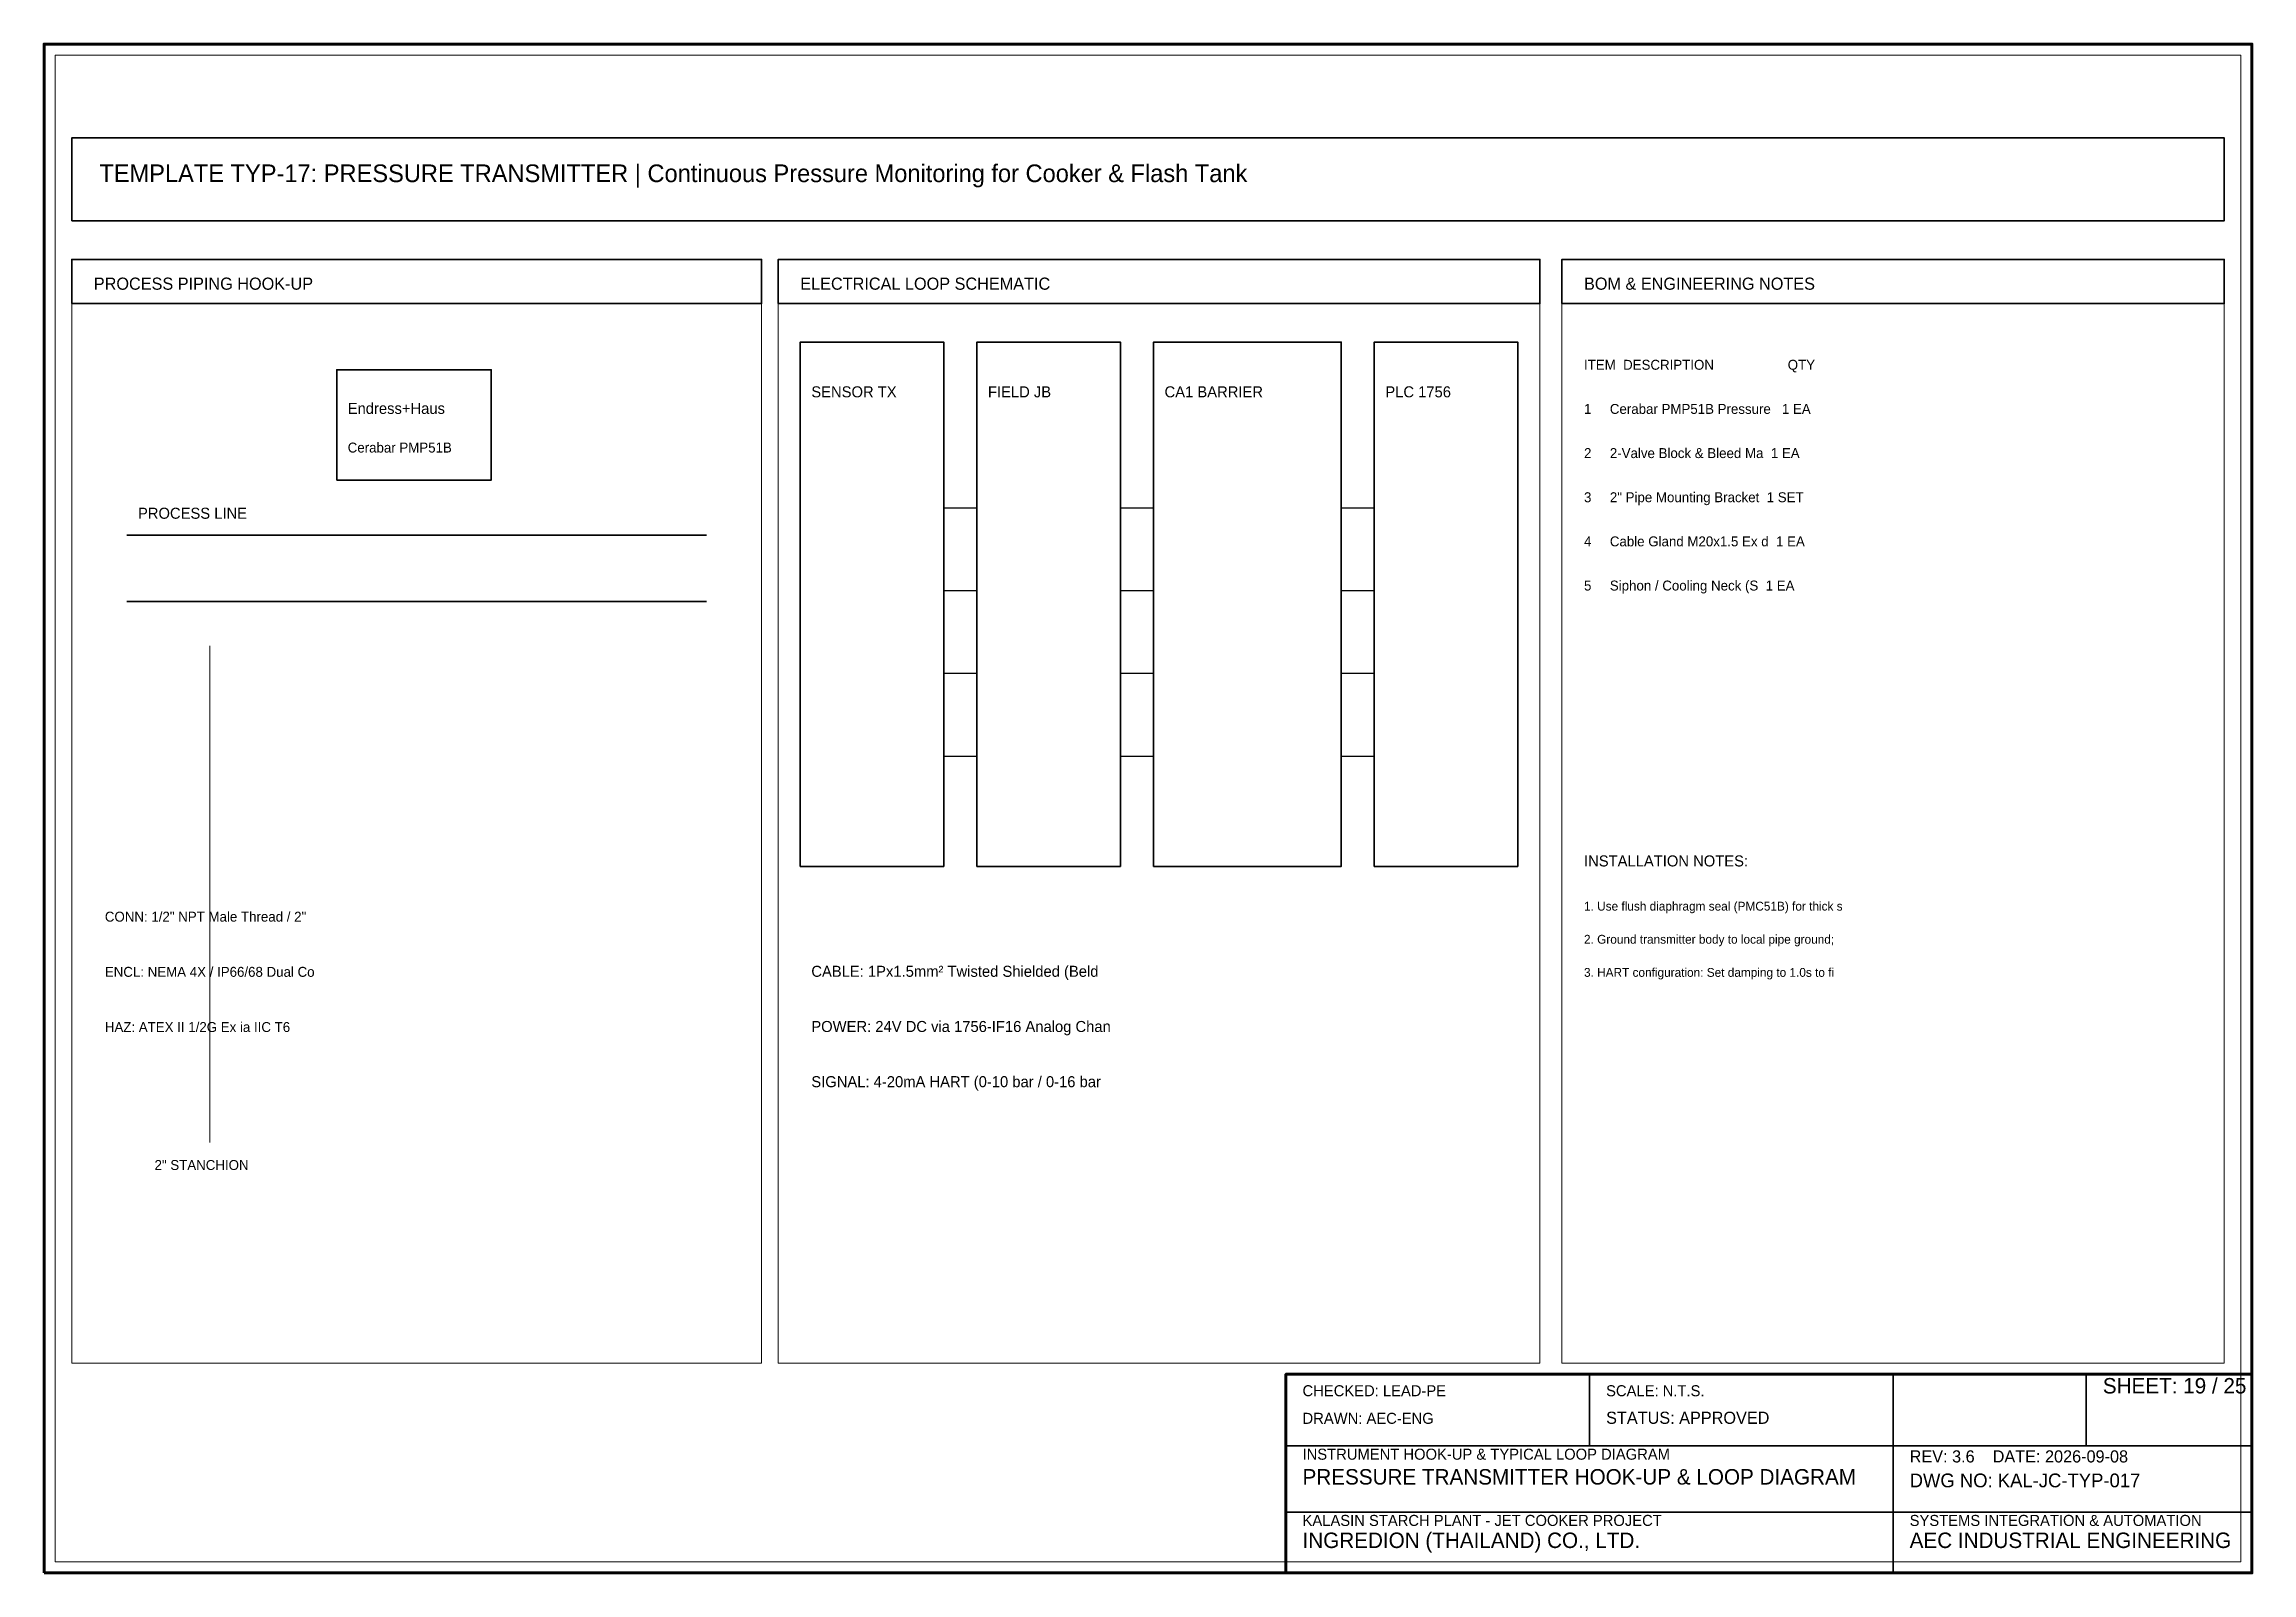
# Model space of a CAD drawing. Header units: millimetres. Extents: x 0 to 400, y 0 to 277.
import ezdxf

# ---------------------------------------------------------------- set-up
doc = ezdxf.new("R2010")
doc.units = ezdxf.units.MM
for name, color, linetype, lineweight in [('0_BORDER', 7, 'Continuous', 70), ('0_TITLE_BLOCK', 4, 'Continuous', 35), ('IE-CABLE', 6, 'Continuous', 25), ('IE-EQUIP', 2, 'Continuous', 35), ('IE-WIRE', 1, 'Continuous', 25), ('IS_BARRIERS', 140, 'Continuous', 35), ('NOTATIONS', 8, 'Continuous', 18), ('TER', 3, 'Continuous', 35), ('TEXTS', 7, 'Continuous', 25)]:
    doc.layers.add(name, color=color, linetype=linetype, lineweight=lineweight)

msp = doc.modelspace()

# ---------------------------------------------------------------- linework, layer by layer
at = {"layer": '0_BORDER'}
for points in [[(0, 0), (400, 0), (400, 277), (0, 277)], [(225, 0), (400, 0), (400, 36), (225, 36)]]:
    msp.add_lwpolyline(points, close=True, dxfattribs=at)
at = {"layer": '0_TITLE_BLOCK'}
for p, q in [((280, 23), (280, 36)), ((335, 23), (335, 36)), ((370, 23), (370, 36)), ((225, 23), (400, 23)), ((335, 0), (335, 23)), ((225, 11), (400, 11))]:
    msp.add_line(p, q, dxfattribs=at)
for points in [[(5, 230), (130, 230), (130, 238), (5, 238)], [(133, 230), (271, 230), (271, 238), (133, 238)], [(275, 230), (395, 230), (395, 238), (275, 238)]]:
    msp.add_lwpolyline(points, close=True, dxfattribs=at)
at = {"layer": 'IE-CABLE'}
for p, q in [((195, 193), (201, 193)), ((195, 178), (201, 178)), ((195, 163), (201, 163)), ((195, 148), (201, 148))]:
    msp.add_line(p, q, dxfattribs=at)
at = {"layer": 'IE-EQUIP'}
for p, q in [((15, 188), (120, 188)), ((15, 176), (120, 176))]:
    msp.add_line(p, q, dxfattribs=at)
for points in [[(5, 245), (395, 245), (395, 260), (5, 260)], [(137, 128), (163, 128), (163, 223), (137, 223)], [(241, 128), (267, 128), (267, 223), (241, 223)], [(53, 198), (81, 198), (81, 218), (53, 218)]]:
    msp.add_lwpolyline(points, close=True, dxfattribs=at)
at = {"layer": 'IE-WIRE'}
for p, q in [((163, 193), (169, 193)), ((235, 193), (241, 193)), ((163, 178), (169, 178)), ((235, 178), (241, 178)), ((163, 163), (169, 163)), ((235, 163), (241, 163)), ((163, 148), (169, 148)), ((235, 148), (241, 148))]:
    msp.add_line(p, q, dxfattribs=at)
at = {"layer": 'IS_BARRIERS'}
msp.add_lwpolyline([(201, 128), (235, 128), (235, 223), (201, 223)], close=True, dxfattribs=at)
at = {"layer": 'NOTATIONS'}
msp.add_line((30, 78), (30, 168), dxfattribs=at)
for points in [[(2, 2), (398, 2), (398, 275), (2, 275)], [(5, 38), (130, 38), (130, 238), (5, 238)], [(133, 38), (271, 38), (271, 238), (133, 238)], [(275, 38), (395, 38), (395, 238), (275, 238)]]:
    msp.add_lwpolyline(points, close=True, dxfattribs=at)
at = {"layer": 'TER'}
msp.add_lwpolyline([(169, 128), (195, 128), (195, 223), (169, 223)], close=True, dxfattribs=at)

# ---------------------------------------------------------------- texts
at = {"layer": '0_TITLE_BLOCK'}
for s, height, p in [('TEMPLATE TYP-17: PRESSURE TRANSMITTER | Continuous Pressure Monitoring for Cooker & Flash Tank', 3.2, (10, 252)), ('PROCESS PIPING HOOK-UP', 2.2, (9, 232.5)), ('ELECTRICAL LOOP SCHEMATIC', 2.2, (137, 232.5)), ('BOM & ENGINEERING NOTES', 2.2, (279, 232.5)), ('ITEM  DESCRIPTION                    QTY', 1.8, (279, 218)), ('INSTALLATION NOTES:', 2, (279, 128)), ('SHEET: 19 / 25', 2.8, (373, 32.5)), ('STATUS: APPROVED', 2.2, (283, 27)), ('PRESSURE TRANSMITTER HOOK-UP & LOOP DIAGRAM', 2.8, (228, 16)), ('INGREDION (THAILAND) CO., LTD.', 2.8, (228, 4.5)), ('AEC INDUSTRIAL ENGINEERING', 2.8, (338, 4.5))]:
    msp.add_text(s, height=height, dxfattribs=at).set_placement(p)
at = {"layer": 'IE-CABLE'}
msp.add_text('CABLE: 1Px1.5mm² Twisted Shielded (Beld', height=2, dxfattribs=at).set_placement((139, 108))
at = {"layer": 'NOTATIONS'}
for s, height, p in [('Cerabar PMP51B', 1.8, (55, 203)), ('1. Use flush diaphragm seal (PMC51B) for thick s', 1.6, (279, 120)), ('2. Ground transmitter body to local pipe ground;', 1.6, (279, 114)), ('3. HART configuration: Set damping to 1.0s to fi', 1.6, (279, 108)), ('2" STANCHION', 1.8, (20, 73))]:
    msp.add_text(s, height=height, dxfattribs=at).set_placement(p)
at = {"layer": 'TER'}
msp.add_text('FIELD JB', height=2, dxfattribs=at).set_placement((171, 213))
at = {"layer": 'TEXTS'}
for s, height, p in [('Endress+Haus', 2, (55, 210)), ('SENSOR TX', 2, (139, 213)), ('CA1 BARRIER', 2, (203, 213)), ('PLC 1756', 2, (243, 213)), ('1     Cerabar PMP51B Pressure   1 EA', 1.8, (279, 210)), ('2     2-Valve Block & Bleed Ma  1 EA', 1.8, (279, 202)), ('PROCESS LINE', 2, (17, 191)), ('3     2" Pipe Mounting Bracket  1 SET', 1.8, (279, 194)), ('4     Cable Gland M20x1.5 Ex d  1 EA', 1.8, (279, 186)), ('5     Siphon / Cooling Neck (S  1 EA', 1.8, (279, 178)), ('CONN: 1/2" NPT Male Thread / 2"', 1.8, (11, 118)), ('ENCL: NEMA 4X / IP66/68 Dual Co', 1.8, (11, 108)), ('POWER: 24V DC via 1756-IF16 Analog Chan', 2, (139, 98)), ('HAZ: ATEX II 1/2G Ex ia IIC T6', 1.8, (11, 98)), ('SIGNAL: 4-20mA HART (0-10 bar / 0-16 bar', 2, (139, 88)), ('CHECKED: LEAD-PE', 2, (228, 32)), ('SCALE: N.T.S.', 2, (283, 32)), ('DRAWN: AEC-ENG', 2, (228, 27)), ('INSTRUMENT HOOK-UP & TYPICAL LOOP DIAGRAM', 2, (228, 20.5)), ('REV: 3.6    DATE: 2026-09-08', 2.2, (338, 20)), ('DWG NO: KAL-JC-TYP-017', 2.5, (338, 15.5)), ('KALASIN STARCH PLANT - JET COOKER PROJECT', 2, (228, 8.5)), ('SYSTEMS INTEGRATION & AUTOMATION', 2, (338, 8.5))]:
    msp.add_text(s, height=height, dxfattribs=at).set_placement(p)

doc.saveas('drawing.dxf')
